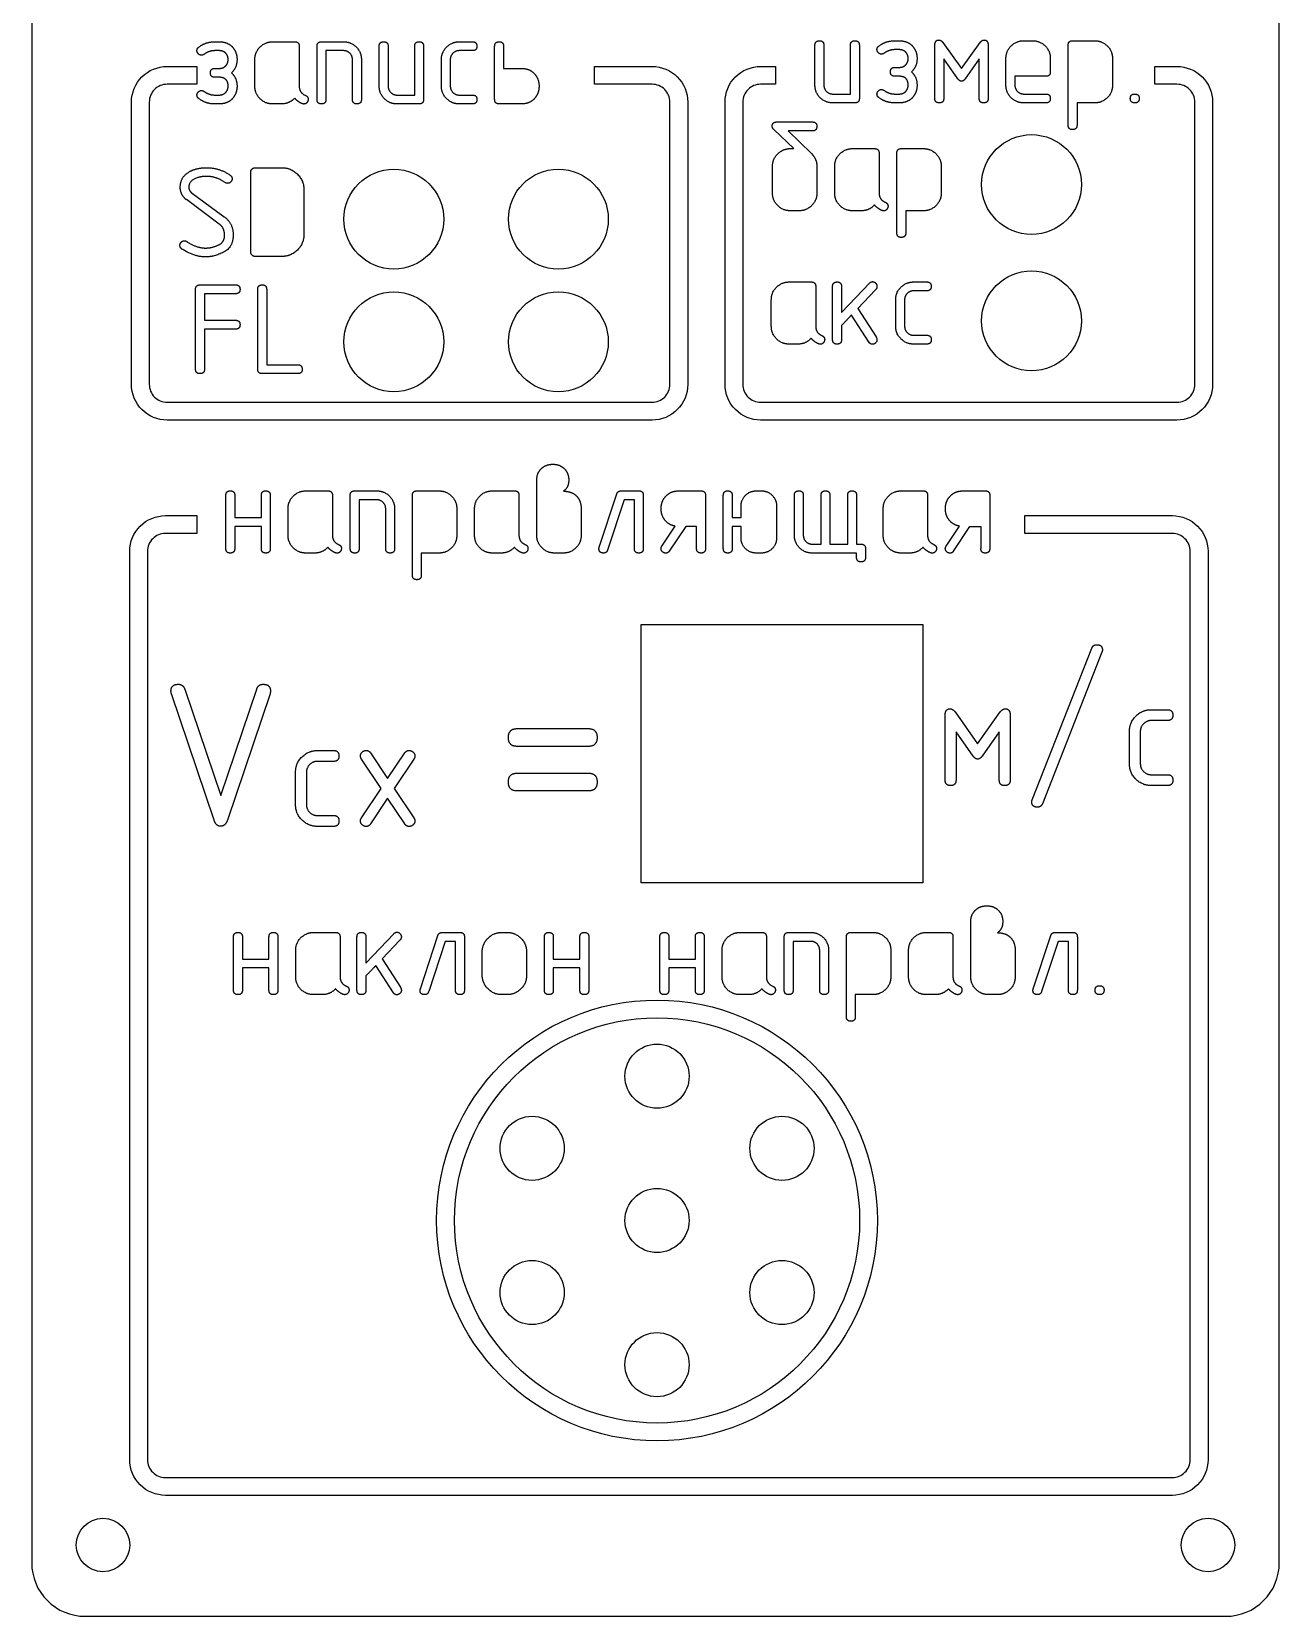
# Model space of a CAD drawing. Header units: millimetres. Extents: x -35 to 35, y -112 to 112.
# Drawn here: x -35 to 35, y -111.5 to -22.6 of the extents above; entities that cross this region are included whole.
import ezdxf

# ---------------------------------------------------------------- set-up
doc = ezdxf.new("R2010")
doc.units = ezdxf.units.MM

msp = doc.modelspace()

# ---------------------------------------------------------------- linework, layer by layer
for p, q in [((13.427, -23.09), (13.676, -23.09)), ((20.658, -23.09), (21.158, -23.09)), ((23.402, -23.09), (24.646, -23.09)), ((-24.728, -23.147), (-24.478, -23.147)), ((-24.478, -23.646), (-24.728, -23.646)), ((-21.484, -23.147), (-20.24, -23.147)), ((-19.99, -23.397), (-19.99, -25.632)), ((-18.991, -26.386), (-18.991, -23.397)), ((-18.741, -23.147), (-17.496, -23.147)), ((-15.502, -25.641), (-15.502, -23.397)), ((-15.002, -23.397), (-15.002, -25.636)), ((-13.012, -23.397), (-13.012, -26.386)), ((-11.014, -23.147), (-10.269, -23.147)), ((-10.269, -23.646), (-11.014, -23.646)), ((-9.024, -26.386), (-9.024, -23.397)), ((8.947, -25.583), (8.947, -23.339)), ((9.447, -23.339), (9.447, -25.579)), ((11.437, -23.339), (11.437, -26.329)), ((13.676, -23.589), (13.427, -23.589)), ((15.675, -26.329), (15.675, -23.335)), ((18.664, -23.335), (18.664, -26.329)), ((23.152, -27.823), (23.152, -23.339)), ((-24.723, -24.641), (-24.474, -24.641)), ((-22.479, -25.641), (-22.479, -24.142)), ((-17.001, -26.386), (-17.001, -24.146)), ((-16.501, -24.142), (-16.501, -26.386)), ((-12.013, -25.641), (-12.013, -24.142)), ((-11.514, -24.146), (-11.514, -25.636)), ((13.431, -24.584), (13.68, -24.584)), ((19.663, -25.583), (19.663, -24.085)), ((22.153, -24.085), (22.153, -24.834)), ((25.641, -24.085), (25.641, -25.583)), ((-24.411, -25.141), (-24.723, -25.141)), ((13.743, -25.084), (13.431, -25.084)), ((-24.728, -26.136), (-24.478, -26.136)), ((-24.478, -26.636), (-24.728, -26.636)), ((-20.985, -26.636), (-21.484, -26.636)), ((-13.262, -26.636), (-14.507, -26.636)), ((-11.014, -26.136), (-10.269, -26.136)), ((-10.269, -26.636), (-11.014, -26.636)), ((-7.529, -26.636), (-8.774, -26.636)), ((11.187, -26.578), (9.942, -26.578)), ((13.427, -26.079), (13.676, -26.079)), ((13.676, -26.578), (13.427, -26.578)), ((21.903, -26.578), (20.658, -26.578)), ((20.662, -26.079), (21.903, -26.079)), ((6.81, -27.648), (8.804, -27.648)), ((11.048, -29.143), (12.293, -29.143)), ((13.792, -29.143), (15.037, -29.143)), ((-22.463, -30.213), (-20.969, -30.213)), ((6.565, -31.636), (6.565, -30.138)), ((9.054, -30.142), (9.054, -31.636)), ((10.053, -31.636), (10.053, -30.138)), ((12.543, -29.392), (12.543, -31.628)), ((13.542, -33.876), (13.542, -29.392)), ((16.032, -30.138), (16.032, -31.636)), ((-22.713, -34.947), (-22.713, -30.463)), ((-24.474, -33.377), (-26.323, -32.007)), ((-26.044, -31.599), (-24.195, -32.965)), ((-19.724, -31.458), (-19.724, -33.952)), ((8.059, -32.631), (7.56, -32.631)), ((11.548, -32.631), (11.048, -32.631)), ((-20.969, -35.196), (-22.463, -35.196)), ((-25.804, -41.521), (-25.804, -37.037)), ((-25.555, -36.788), (-23.561, -36.788)), ((-22.316, -41.521), (-22.316, -37.037)), ((7.494, -36.625), (8.739, -36.625)), ((8.989, -36.874), (8.989, -39.11)), ((9.938, -39.864), (9.938, -36.874)), ((14.476, -36.625), (15.221, -36.625)), ((15.221, -37.124), (14.476, -37.124)), ((6.499, -39.118), (6.499, -37.62)), ((13.476, -39.118), (13.476, -37.62)), ((13.976, -37.624), (13.976, -39.114)), ((10.437, -39.068), (10.437, -39.864)), ((11.994, -40.022), (10.995, -38.481)), ((14.476, -39.614), (15.221, -39.614)), ((7.994, -40.113), (7.494, -40.113)), ((15.221, -40.113), (14.476, -40.113)), ((-20.072, -41.771), (-22.066, -41.771)), ((-6.662, -50.843), (-6.662, -47.75)), ((-24.105, -51.588), (-24.105, -48.599)), ((-21.616, -48.599), (-21.616, -51.588)), ((-19.622, -48.349), (-18.377, -48.349)), ((-18.127, -48.599), (-18.127, -50.834)), ((-17.128, -51.588), (-17.128, -48.599)), ((-16.878, -48.349), (-15.633, -48.349)), ((-13.639, -53.083), (-13.639, -48.599)), ((-13.389, -48.349), (-12.145, -48.349)), ((-9.155, -48.349), (-7.911, -48.349)), ((-7.661, -48.599), (-7.661, -50.834)), ((-3.156, -51.509), (-2.169, -48.52)), ((-1.936, -48.349), (-0.933, -48.349)), ((-0.683, -48.599), (-0.683, -51.588)), ((1.311, -48.349), (2.556, -48.349)), ((2.806, -48.599), (2.806, -51.588)), ((3.805, -51.588), (3.805, -48.599)), ((5.649, -48.349), (5.945, -48.349)), ((7.793, -50.843), (7.793, -48.599)), ((8.293, -48.599), (8.293, -50.839)), ((13.771, -48.349), (15.016, -48.349)), ((15.266, -48.599), (15.266, -50.834)), ((17.26, -48.349), (18.505, -48.349)), ((18.755, -48.599), (18.755, -51.588)), ((-20.617, -50.843), (-20.617, -49.344)), ((-15.138, -51.588), (-15.138, -49.348)), ((-14.638, -49.344), (-14.638, -51.588)), ((-11.15, -49.344), (-11.15, -50.843)), ((-10.15, -50.843), (-10.15, -49.344)), ((-4.172, -49.344), (-4.172, -50.843)), ((6.794, -49.198), (6.794, -50.989)), ((12.776, -50.843), (12.776, -49.344)), ((0.358, -51.451), (1.107, -50.327)), ((16.307, -51.451), (17.056, -50.327)), ((-19.122, -51.838), (-19.622, -51.838)), ((-8.656, -51.838), (-9.155, -51.838)), ((-5.167, -51.838), (-5.667, -51.838)), ((5.945, -51.838), (5.649, -51.838)), ((11.781, -51.588), (11.781, -52.083)), ((14.271, -51.838), (13.771, -51.838)), ((21.133, -65.686), (24.48, -57.173)), ((25.049, -57.392), (21.707, -65.904)), ((-24.767, -66.828), (-27.165, -59.728)), ((-21.629, -59.728), (-24.021, -66.828)), ((16.252, -64.578), (16.252, -60.927)), ((19.899, -60.927), (19.899, -64.578)), ((27.812, -60.627), (28.721, -60.627)), ((28.721, -61.236), (27.812, -61.236)), ((-7.755, -61.688), (-3.766, -61.688)), ((26.593, -63.669), (26.593, -61.841)), ((27.202, -61.846), (27.202, -63.664)), ((-18.975, -62.918), (-18.066, -62.918)), ((-3.766, -62.687), (-7.755, -62.687)), ((-18.066, -63.528), (-18.975, -63.528)), ((-20.194, -65.961), (-20.194, -64.132)), ((-19.584, -64.137), (-19.584, -65.956)), ((-7.755, -64.186), (-3.766, -64.186)), ((27.812, -64.274), (28.721, -64.274)), ((28.721, -64.883), (27.812, -64.883)), ((-3.766, -65.185), (-7.755, -65.185)), ((-18.975, -66.565), (-18.066, -66.565)), ((-18.066, -67.175), (-18.975, -67.175)), ((17.689, -75.62), (17.689, -72.526)), ((-23.676, -76.365), (-23.676, -73.376)), ((-21.187, -73.376), (-21.187, -76.365)), ((-19.192, -73.126), (-17.948, -73.126)), ((-17.698, -73.376), (-17.698, -75.611)), ((-16.749, -76.365), (-16.749, -73.376)), ((-13.193, -76.286), (-12.207, -73.297)), ((-11.973, -73.126), (-10.97, -73.126)), ((-10.72, -73.376), (-10.72, -76.365)), ((-8.626, -73.126), (-8.326, -73.126)), ((-6.232, -76.365), (-6.232, -73.376)), ((-3.743, -73.376), (-3.743, -76.365)), ((0.246, -76.365), (0.246, -73.376)), ((2.735, -73.376), (2.735, -76.365)), ((4.729, -73.126), (5.974, -73.126)), ((6.224, -73.376), (6.224, -75.611)), ((7.223, -76.365), (7.223, -73.376)), ((7.473, -73.126), (8.718, -73.126)), ((10.712, -77.859), (10.712, -73.376)), ((10.962, -73.126), (12.206, -73.126)), ((15.196, -73.126), (16.44, -73.126)), ((16.69, -73.376), (16.69, -75.611)), ((21.195, -76.286), (22.181, -73.297)), ((22.415, -73.126), (23.418, -73.126)), ((23.668, -73.376), (23.668, -76.365)), ((-20.187, -75.62), (-20.187, -74.121)), ((-9.721, -75.52), (-9.721, -74.221)), ((-7.232, -74.221), (-7.232, -75.52)), ((3.734, -75.62), (3.734, -74.121)), ((9.213, -76.365), (9.213, -74.125)), ((9.713, -74.121), (9.713, -76.365)), ((13.201, -74.121), (13.201, -75.62)), ((14.201, -75.62), (14.201, -74.121)), ((20.179, -74.121), (20.179, -75.62)), ((-16.249, -75.57), (-16.249, -76.365)), ((-14.692, -76.523), (-15.691, -74.983)), ((-18.693, -76.615), (-19.192, -76.615)), ((-8.326, -76.615), (-8.626, -76.615)), ((5.229, -76.615), (4.729, -76.615)), ((15.695, -76.615), (15.196, -76.615)), ((19.184, -76.615), (18.684, -76.615))]:
    msp.add_line(p, q)
for points in [[(32, -111.5, 0.414214), (35, -108.5), (35, 108.5, 0.414214), (32, 111.5), (-32, 111.5, 0.414214), (-35, 108.5), (-35, -108.5, 0.414214), (-32, -111.5)], [(-29.402, -26.533, -0.414214), (-27.402, -24.533), (-25.734, -24.533), (-25.734, -25.533), (-27.402, -25.533, 0.414214), (-28.402, -26.533), (-28.402, -42.375, 0.414214), (-27.402, -43.375), (-0.192, -43.375, 0.414214), (0.808, -42.375), (0.808, -26.533, 0.414214), (-0.192, -25.533), (-3.415, -25.533), (-3.415, -24.533), (-0.192, -24.533, -0.414214), (1.808, -26.533), (1.808, -42.375, -0.414214), (-0.192, -44.375), (-27.402, -44.375, -0.414214), (-29.402, -42.375)], [(6.738, -24.533), (6.738, -25.533), (5.9, -25.533, 0.414214), (4.9, -26.533), (4.9, -42.375, 0.414214), (5.9, -43.375), (29.258, -43.375, 0.414214), (30.258, -42.375), (30.258, -26.533, 0.414214), (29.258, -25.533), (28.01, -25.533), (28.01, -24.533), (29.258, -24.533, -0.414214), (31.258, -26.533), (31.258, -42.375, -0.414214), (29.258, -44.375), (5.9, -44.375, -0.414214), (3.9, -42.375), (3.9, -26.533, -0.414214), (5.9, -24.533)], [(-29.5, -51.738, -0.414214), (-27.5, -49.738), (-25.734, -49.738), (-25.734, -50.738), (-27.5, -50.738, 0.414214), (-28.5, -51.738), (-28.5, -102.713, 0.414214), (-27.5, -103.713), (29, -103.713, 0.414214), (30, -102.713), (30, -51.738, 0.414214), (29, -50.738), (20.725, -50.738), (20.725, -49.738), (29, -49.738, -0.414214), (31, -51.738), (31, -102.713, -0.414214), (29, -104.713), (-27.5, -104.713, -0.414214), (-29.5, -102.713)]]:
    msp.add_lwpolyline(points, format="xyb", close=True)
for points in [[(-17.496, -23.646), (-18.491, -23.646), (-18.491, -26.386)], [(-14.507, -26.136), (-13.512, -26.136), (-13.512, -23.397)], [(-8.524, -23.397), (-8.524, -24.641), (-7.529, -24.641)], [(9.942, -26.079), (10.937, -26.079), (10.937, -23.339)], [(16.128, -23.194), (17.169, -24.655), (18.21, -23.194)], [(16.965, -25.225), (16.174, -24.114), (16.174, -26.329)], [(18.164, -26.329), (18.164, -24.114), (17.373, -25.225)], [(21.903, -25.084), (20.163, -25.084), (20.163, -25.579)], [(24.646, -26.578), (23.651, -26.578), (23.651, -27.823)], [(7.56, -29.143), (7.755, -29.143), (6.64, -28.077)], [(8.804, -28.148), (7.435, -28.148), (8.754, -29.409)], [(15.037, -32.631), (14.042, -32.631), (14.042, -33.876)], [(-23.561, -37.287), (-25.305, -37.287), (-25.305, -38.774), (-23.561, -38.774)], [(-21.816, -37.037), (-21.816, -41.271), (-20.072, -41.271)], [(10.437, -36.874), (10.437, -38.344), (12.019, -36.683)], [(12.348, -37.062), (11.345, -38.115), (12.373, -39.701)], [(-23.561, -39.273), (-25.305, -39.273), (-25.305, -41.521)], [(-23.606, -48.599), (-23.606, -49.844), (-22.115, -49.844), (-22.115, -48.599)], [(-15.633, -48.849), (-16.628, -48.849), (-16.628, -51.588)], [(-1.183, -51.588), (-1.183, -48.849), (-1.757, -48.849), (-2.69, -51.667)], [(4.304, -48.599), (4.304, -49.844), (4.8, -49.844), (4.8, -49.194)], [(8.792, -51.338), (9.288, -51.338), (9.288, -48.599)], [(9.787, -48.599), (9.787, -51.338), (10.782, -51.338), (10.782, -48.599)], [(11.282, -48.599), (11.282, -51.338), (11.532, -51.338)], [(-22.115, -51.588), (-22.115, -50.343), (-23.606, -50.343), (-23.606, -51.588)], [(2.306, -51.588), (2.306, -50.343), (1.694, -50.343), (0.774, -51.725)], [(4.8, -50.993), (4.8, -50.343), (4.304, -50.343), (4.304, -51.588)], [(16.723, -51.725), (17.643, -50.343), (18.255, -50.343), (18.255, -51.588)], [(-12.145, -51.838), (-13.14, -51.838), (-13.14, -53.083)], [(11.282, -52.083), (11.282, -51.838), (8.788, -51.838)], [(-26.412, -59.474), (-24.394, -65.443), (-22.375, -59.474)], [(16.806, -60.754), (18.075, -62.537), (19.345, -60.754)], [(17.826, -63.233), (16.861, -61.876), (16.861, -64.578)], [(19.289, -64.578), (19.289, -61.876), (18.324, -63.233)], [(-15.988, -63.056), (-15.028, -64.493), (-14.068, -63.056)], [(-16.501, -66.697), (-15.399, -65.047), (-16.501, -63.396)], [(-13.555, -63.396), (-14.658, -65.047), (-13.555, -66.697)], [(-14.068, -67.038), (-15.028, -65.6), (-15.988, -67.038)], [(-23.177, -73.376), (-23.177, -74.62), (-21.686, -74.62), (-21.686, -73.376)], [(-16.249, -73.376), (-16.249, -74.845), (-14.667, -73.184)], [(-14.338, -73.563), (-15.341, -74.616), (-14.313, -76.202)], [(-11.22, -76.365), (-11.22, -73.625), (-11.794, -73.625), (-12.727, -76.444)], [(-5.733, -73.376), (-5.733, -74.62), (-4.242, -74.62), (-4.242, -73.376)], [(0.745, -73.376), (0.745, -74.62), (2.236, -74.62), (2.236, -73.376)], [(8.718, -73.625), (7.723, -73.625), (7.723, -76.365)], [(23.168, -76.365), (23.168, -73.625), (22.594, -73.625), (21.661, -76.444)], [(-21.686, -76.365), (-21.686, -75.12), (-23.177, -75.12), (-23.177, -76.365)], [(-4.242, -76.365), (-4.242, -75.12), (-5.733, -75.12), (-5.733, -76.365)], [(2.236, -76.365), (2.236, -75.12), (0.745, -75.12), (0.745, -76.365)], [(12.206, -76.615), (11.211, -76.615), (11.211, -77.859)]]:
    msp.add_lwpolyline(points)
msp.add_lwpolyline([(15, -55.85), (15, -70.35), (-0.8, -70.35), (-0.8, -55.85)], close=True)
for centre, radius in [((21.097, -31.16), 2.8), ((-14.684, -33.101), 2.8), ((-5.45, -33.101), 2.8), ((21.097, -38.807), 2.8), ((-14.684, -39.983), 2.8), ((-5.45, -39.983), 2.8), ((0.086, -89.287), 12.367), ((0.086, -89.287), 11.367), ((0.086, -81.194), 1.8), ((-6.923, -85.24), 1.8), ((7.095, -85.24), 1.8), ((0.086, -89.287), 1.8), ((-6.923, -93.334), 1.8), ((7.095, -93.334), 1.8), ((0.086, -97.381), 1.8), ((-31, -107.5), 1.5), ((31, -107.5), 1.5)]:
    msp.add_circle(centre, radius)
for points in [[(8.947, -23.339), (8.947, -23.09), (9.197, -23.09)], [(9.197, -23.09), (9.447, -23.09), (9.447, -23.339)], [(10.937, -23.339), (10.937, -23.09), (11.187, -23.09)], [(11.187, -23.09), (11.437, -23.09), (11.437, -23.339)], [(12.531, -23.389), (12.919, -23.09), (13.427, -23.09)], [(13.676, -23.09), (14.147, -23.09), (14.426, -23.398)], [(15.675, -23.335), (15.675, -23.048), (15.895, -23.048)], [(15.895, -23.048), (16.024, -23.048), (16.128, -23.194)], [(18.21, -23.194), (18.314, -23.048), (18.443, -23.048)], [(18.443, -23.048), (18.664, -23.048), (18.664, -23.335)], [(19.663, -24.085), (19.663, -23.672), (20.246, -23.09), (20.658, -23.09)], [(21.158, -23.09), (21.57, -23.09), (22.153, -23.672), (22.153, -24.085)], [(23.152, -23.339), (23.152, -23.09), (23.402, -23.09)], [(24.646, -23.09), (25.058, -23.09), (25.641, -23.672), (25.641, -24.085)], [(-25.727, -23.642), (-25.727, -23.526), (-25.623, -23.447)], [(-25.477, -23.9), (-25.577, -23.9), (-25.727, -23.746), (-25.727, -23.642)], [(-25.623, -23.447), (-25.236, -23.147), (-24.728, -23.147)], [(-25.323, -23.846), (-25.398, -23.9), (-25.477, -23.9)], [(-24.728, -23.646), (-25.065, -23.646), (-25.323, -23.846)], [(-24.478, -23.147), (-24.007, -23.147), (-23.728, -23.455)], [(-24.103, -23.8), (-24.241, -23.646), (-24.478, -23.646)], [(-23.978, -24.142), (-23.978, -23.938), (-24.103, -23.8)], [(-23.728, -23.455), (-23.479, -23.738), (-23.479, -24.142)], [(-22.479, -24.142), (-22.479, -23.73), (-21.892, -23.147), (-21.484, -23.147)], [(-20.24, -23.147), (-19.99, -23.147), (-19.99, -23.397)], [(-18.991, -23.397), (-18.991, -23.147), (-18.741, -23.147)], [(-17.496, -23.147), (-17.084, -23.147), (-16.501, -23.73), (-16.501, -24.142)], [(-17.001, -24.146), (-17.001, -23.942), (-17.292, -23.646), (-17.496, -23.646)], [(-15.502, -23.397), (-15.502, -23.147), (-15.252, -23.147)], [(-15.252, -23.147), (-15.002, -23.147), (-15.002, -23.397)], [(-13.512, -23.397), (-13.512, -23.147), (-13.262, -23.147)], [(-13.262, -23.147), (-13.012, -23.147), (-13.012, -23.397)], [(-12.013, -24.142), (-12.013, -23.73), (-11.422, -23.147), (-11.014, -23.147)], [(-11.014, -23.646), (-11.218, -23.646), (-11.514, -23.942), (-11.514, -24.146)], [(-10.269, -23.147), (-10.019, -23.147), (-10.019, -23.397)], [(-10.019, -23.397), (-10.019, -23.646), (-10.269, -23.646)], [(-9.024, -23.397), (-9.024, -23.147), (-8.774, -23.147)], [(-8.774, -23.147), (-8.524, -23.147), (-8.524, -23.397)], [(12.427, -23.585), (12.427, -23.468), (12.531, -23.389)], [(12.677, -23.843), (12.577, -23.843), (12.427, -23.689), (12.427, -23.585)], [(12.831, -23.789), (12.756, -23.843), (12.677, -23.843)], [(13.427, -23.589), (13.089, -23.589), (12.831, -23.789)], [(14.051, -23.743), (13.914, -23.589), (13.676, -23.589)], [(14.176, -24.085), (14.176, -23.881), (14.051, -23.743)], [(14.426, -23.398), (14.675, -23.681), (14.675, -24.085)], [(-24.973, -24.891), (-24.973, -24.641), (-24.723, -24.641)], [(-24.723, -25.141), (-24.973, -25.141), (-24.973, -24.891)], [(-24.474, -24.641), (-24.241, -24.641), (-24.103, -24.487)], [(-24.103, -24.487), (-23.978, -24.346), (-23.978, -24.142)], [(-23.479, -24.142), (-23.479, -24.604), (-23.791, -24.891)], [(-23.791, -24.891), (-23.479, -25.178), (-23.479, -25.641)], [(-7.529, -24.641), (-7.055, -24.641), (-6.784, -24.954)], [(13.181, -24.834), (13.181, -24.584), (13.431, -24.584)], [(13.431, -25.084), (13.181, -25.084), (13.181, -24.834)], [(13.68, -24.584), (13.914, -24.584), (14.051, -24.43)], [(14.051, -24.43), (14.176, -24.289), (14.176, -24.085)], [(14.675, -24.085), (14.675, -24.547), (14.363, -24.834)], [(14.363, -24.834), (14.675, -25.121), (14.675, -25.583)], [(22.153, -24.834), (22.153, -25.084), (21.903, -25.084)], [(-23.978, -25.632), (-23.978, -25.187), (-24.411, -25.141)], [(-24.103, -25.978), (-23.978, -25.836), (-23.978, -25.632)], [(-23.479, -25.641), (-23.479, -26.049), (-23.728, -26.328)], [(-21.484, -26.636), (-21.892, -26.636), (-22.479, -26.053), (-22.479, -25.641)], [(-19.99, -25.632), (-19.99, -26.007), (-19.64, -26.157)], [(-14.507, -26.636), (-14.915, -26.636), (-15.502, -26.053), (-15.502, -25.641)], [(-15.002, -25.636), (-15.002, -25.84), (-14.711, -26.136), (-14.507, -26.136)], [(-11.014, -26.636), (-11.422, -26.636), (-12.013, -26.053), (-12.013, -25.641)], [(-11.514, -25.636), (-11.514, -25.84), (-11.218, -26.136), (-11.014, -26.136)], [(-6.784, -24.954), (-6.534, -25.233), (-6.534, -25.636)], [(-6.534, -25.636), (-6.534, -26.04), (-6.784, -26.328)], [(9.942, -26.578), (9.534, -26.578), (8.947, -25.996), (8.947, -25.583)], [(9.447, -25.579), (9.447, -25.783), (9.738, -26.079), (9.942, -26.079)], [(14.176, -25.575), (14.176, -25.13), (13.743, -25.084)], [(14.051, -25.921), (14.176, -25.779), (14.176, -25.575)], [(14.675, -25.583), (14.675, -25.991), (14.426, -26.27)], [(17.169, -25.363), (17.061, -25.363), (16.965, -25.225)], [(17.373, -25.225), (17.277, -25.363), (17.169, -25.363)], [(20.658, -26.578), (20.246, -26.578), (19.663, -25.996), (19.663, -25.583)], [(20.163, -25.579), (20.163, -25.783), (20.458, -26.079), (20.662, -26.079)], [(25.641, -25.583), (25.641, -25.996), (25.058, -26.578), (24.646, -26.578)], [(-25.727, -26.14), (-25.727, -26.036), (-25.577, -25.882), (-25.477, -25.882)], [(-25.623, -26.336), (-25.727, -26.257), (-25.727, -26.14)], [(-24.728, -26.636), (-25.236, -26.636), (-25.623, -26.336)], [(-25.477, -25.882), (-25.398, -25.882), (-25.323, -25.936)], [(-25.323, -25.936), (-25.065, -26.136), (-24.728, -26.136)], [(-24.478, -26.136), (-24.241, -26.136), (-24.103, -25.978)], [(-23.728, -26.328), (-24.007, -26.636), (-24.478, -26.636)], [(-20.244, -26.307), (-20.544, -26.636), (-20.985, -26.636)], [(-19.84, -26.615), (-20.09, -26.507), (-20.244, -26.307)], [(-19.732, -26.64), (-19.786, -26.64), (-19.84, -26.615)], [(-19.486, -26.377), (-19.486, -26.482), (-19.628, -26.64), (-19.732, -26.64)], [(-19.64, -26.157), (-19.486, -26.219), (-19.486, -26.377)], [(-18.741, -26.636), (-18.991, -26.636), (-18.991, -26.386)], [(-18.491, -26.386), (-18.491, -26.636), (-18.741, -26.636)], [(-16.751, -26.636), (-17.001, -26.636), (-17.001, -26.386)], [(-16.501, -26.386), (-16.501, -26.636), (-16.751, -26.636)], [(-13.012, -26.386), (-13.012, -26.636), (-13.262, -26.636)], [(-10.269, -26.136), (-10.019, -26.136), (-10.019, -26.386)], [(-10.019, -26.386), (-10.019, -26.636), (-10.269, -26.636)], [(-8.774, -26.636), (-9.024, -26.636), (-9.024, -26.386)], [(-6.784, -26.328), (-7.059, -26.636), (-7.529, -26.636)], [(11.437, -26.329), (11.437, -26.578), (11.187, -26.578)], [(12.427, -26.083), (12.427, -25.979), (12.577, -25.825), (12.677, -25.825)], [(12.531, -26.279), (12.427, -26.199), (12.427, -26.083)], [(13.427, -26.578), (12.919, -26.578), (12.531, -26.279)], [(12.677, -25.825), (12.756, -25.825), (12.831, -25.879)], [(12.831, -25.879), (13.089, -26.079), (13.427, -26.079)], [(13.676, -26.079), (13.914, -26.079), (14.051, -25.921)], [(14.426, -26.27), (14.147, -26.578), (13.676, -26.578)], [(15.924, -26.578), (15.675, -26.578), (15.675, -26.329)], [(16.174, -26.329), (16.174, -26.578), (15.924, -26.578)], [(18.414, -26.578), (18.164, -26.578), (18.164, -26.329)], [(18.664, -26.329), (18.664, -26.578), (18.414, -26.578)], [(21.903, -26.079), (22.153, -26.079), (22.153, -26.329)], [(22.153, -26.329), (22.153, -26.578), (21.903, -26.578)], [(26.641, -26.329), (26.641, -26.079), (26.89, -26.079)], [(26.89, -26.578), (26.641, -26.578), (26.641, -26.329)], [(26.89, -26.079), (27.14, -26.079), (27.14, -26.329)], [(27.14, -26.329), (27.14, -26.578), (26.89, -26.578)], [(6.548, -27.873), (6.548, -27.648), (6.81, -27.648)], [(6.64, -28.077), (6.548, -27.985), (6.548, -27.873)], [(8.804, -27.648), (9.054, -27.648), (9.054, -27.898)], [(9.054, -27.898), (9.054, -28.148), (8.804, -28.148)], [(23.402, -28.073), (23.152, -28.073), (23.152, -27.823)], [(23.651, -27.823), (23.651, -28.073), (23.402, -28.073)], [(6.565, -30.138), (6.565, -29.725), (7.152, -29.143), (7.56, -29.143)], [(10.053, -30.138), (10.053, -29.725), (10.64, -29.143), (11.048, -29.143)], [(12.293, -29.143), (12.543, -29.143), (12.543, -29.392)], [(13.542, -29.392), (13.542, -29.143), (13.792, -29.143)], [(15.037, -29.143), (15.449, -29.143), (16.032, -29.725), (16.032, -30.138)], [(-26.11, -30.417), (-25.711, -30.213), (-25.207, -30.213)], [(-25.207, -30.213), (-24.458, -30.213), (-23.866, -30.634)], [(-22.713, -30.463), (-22.713, -30.363), (-22.563, -30.213), (-22.463, -30.213)], [(-20.969, -30.213), (-20.453, -30.213), (-19.724, -30.946), (-19.724, -31.458)], [(8.754, -29.409), (8.796, -29.442), (8.817, -29.488)], [(8.817, -29.488), (9.054, -29.767), (9.054, -30.142)], [(-26.664, -31.304), (-26.664, -30.708), (-26.11, -30.417)], [(-25.207, -30.7), (-25.582, -30.7), (-26.185, -31.012), (-26.185, -31.312)], [(-24.154, -31.042), (-24.628, -30.7), (-25.207, -30.7)], [(-24.004, -31.091), (-24.083, -31.091), (-24.154, -31.042)], [(-23.754, -30.833), (-23.754, -30.933), (-23.904, -31.091), (-24.004, -31.091)], [(-23.866, -30.634), (-23.754, -30.713), (-23.754, -30.833)], [(-26.323, -32.007), (-26.664, -31.758), (-26.664, -31.304)], [(-26.185, -31.312), (-26.185, -31.491), (-26.044, -31.599)], [(7.56, -32.631), (7.152, -32.631), (6.565, -32.048), (6.565, -31.636)], [(9.054, -31.636), (9.054, -32.048), (8.471, -32.631), (8.059, -32.631)], [(11.048, -32.631), (10.64, -32.631), (10.053, -32.048), (10.053, -31.636)], [(12.543, -31.628), (12.543, -32.003), (12.893, -32.153)], [(16.032, -31.636), (16.032, -32.048), (15.449, -32.631), (15.037, -32.631)], [(12.289, -32.302), (11.989, -32.631), (11.548, -32.631)], [(12.693, -32.611), (12.443, -32.502), (12.289, -32.302)], [(12.801, -32.636), (12.747, -32.636), (12.693, -32.611)], [(13.047, -32.373), (13.047, -32.477), (12.905, -32.636), (12.801, -32.636)], [(12.893, -32.153), (13.047, -32.215), (13.047, -32.373)], [(-24.179, -33.997), (-24.179, -33.594), (-24.474, -33.377)], [(-24.195, -32.965), (-23.696, -33.331), (-23.696, -33.989)], [(-26.685, -34.576), (-26.685, -34.472), (-26.539, -34.314), (-26.435, -34.314)], [(-26.568, -34.776), (-26.685, -34.701), (-26.685, -34.576)], [(-26.435, -34.314), (-26.364, -34.314), (-26.302, -34.36)], [(-26.302, -34.36), (-25.736, -34.722), (-25.236, -34.722)], [(-23.696, -33.989), (-23.696, -34.672), (-24.745, -35.221), (-25.249, -35.221)], [(-25.236, -34.722), (-24.853, -34.722), (-24.449, -34.514)], [(-24.449, -34.514), (-24.179, -34.368), (-24.179, -33.997)], [(-19.724, -33.952), (-19.724, -34.468), (-20.453, -35.196), (-20.969, -35.196)], [(13.792, -34.126), (13.542, -34.126), (13.542, -33.876)], [(14.042, -33.876), (14.042, -34.126), (13.792, -34.126)], [(-25.249, -35.221), (-25.881, -35.221), (-26.568, -34.776)], [(-22.463, -35.196), (-22.563, -35.196), (-22.713, -35.047), (-22.713, -34.947)], [(-25.804, -37.037), (-25.804, -36.788), (-25.555, -36.788)], [(-23.561, -36.788), (-23.311, -36.788), (-23.311, -37.037)], [(-23.311, -37.037), (-23.311, -37.287), (-23.561, -37.287)], [(-22.316, -37.037), (-22.316, -36.788), (-22.066, -36.788)], [(-22.066, -36.788), (-21.816, -36.788), (-21.816, -37.037)], [(6.499, -37.62), (6.499, -37.207), (7.086, -36.625), (7.494, -36.625)], [(8.739, -36.625), (8.989, -36.625), (8.989, -36.874)], [(9.938, -36.874), (9.938, -36.625), (10.188, -36.625)], [(10.188, -36.625), (10.437, -36.625), (10.437, -36.874)], [(12.019, -36.683), (12.086, -36.608), (12.178, -36.608)], [(12.178, -36.608), (12.277, -36.608), (12.427, -36.77), (12.427, -36.879)], [(12.427, -36.879), (12.427, -36.983), (12.348, -37.062)], [(13.476, -37.62), (13.476, -37.207), (14.068, -36.625), (14.476, -36.625)], [(14.476, -37.124), (14.272, -37.124), (13.976, -37.42), (13.976, -37.624)], [(15.221, -36.625), (15.471, -36.625), (15.471, -36.874)], [(15.471, -36.874), (15.471, -37.124), (15.221, -37.124)], [(-23.561, -38.774), (-23.311, -38.774), (-23.311, -39.023)], [(-23.311, -39.023), (-23.311, -39.273), (-23.561, -39.273)], [(7.494, -40.113), (7.086, -40.113), (6.499, -39.531), (6.499, -39.118)], [(8.989, -39.11), (8.989, -39.485), (9.338, -39.635)], [(10.995, -38.481), (10.845, -38.64), (10.437, -39.068)], [(14.476, -40.113), (14.068, -40.113), (13.476, -39.531), (13.476, -39.118)], [(13.976, -39.114), (13.976, -39.318), (14.272, -39.614), (14.476, -39.614)], [(8.735, -39.785), (8.435, -40.113), (7.994, -40.113)], [(9.138, -40.093), (8.889, -39.984), (8.735, -39.785)], [(9.492, -39.855), (9.492, -39.959), (9.351, -40.118), (9.247, -40.118)], [(9.338, -39.635), (9.492, -39.697), (9.492, -39.855)], [(10.188, -40.113), (9.938, -40.113), (9.938, -39.864)], [(10.437, -39.864), (10.437, -40.113), (10.188, -40.113)], [(12.427, -39.868), (12.427, -39.972), (12.265, -40.122), (12.173, -40.122)], [(12.373, -39.701), (12.427, -39.785), (12.427, -39.868)], [(15.221, -39.614), (15.471, -39.614), (15.471, -39.864)], [(15.471, -39.864), (15.471, -40.113), (15.221, -40.113)], [(9.247, -40.118), (9.193, -40.118), (9.138, -40.093)], [(12.173, -40.122), (12.057, -40.122), (11.994, -40.022)], [(-25.555, -41.771), (-25.804, -41.771), (-25.804, -41.521)], [(-25.305, -41.521), (-25.305, -41.771), (-25.555, -41.771)], [(-22.066, -41.771), (-22.316, -41.771), (-22.316, -41.521)], [(-20.072, -41.271), (-19.822, -41.271), (-19.822, -41.521)], [(-19.822, -41.521), (-19.822, -41.771), (-20.072, -41.771)], [(-6.662, -47.75), (-6.662, -47.329), (-6.383, -47.079)], [(-6.383, -47.079), (-6.129, -46.854), (-5.758, -46.854)], [(-5.758, -46.854), (-5.396, -46.854), (-5.146, -47.075)], [(-5.146, -47.075), (-4.867, -47.325), (-4.867, -47.745)], [(-4.867, -47.745), (-4.867, -48.166), (-5.167, -48.366)], [(-24.105, -48.599), (-24.105, -48.349), (-23.856, -48.349)], [(-23.856, -48.349), (-23.606, -48.349), (-23.606, -48.599)], [(-22.115, -48.599), (-22.115, -48.349), (-21.866, -48.349)], [(-21.866, -48.349), (-21.616, -48.349), (-21.616, -48.599)], [(-20.617, -49.344), (-20.617, -48.932), (-20.03, -48.349), (-19.622, -48.349)], [(-18.377, -48.349), (-18.127, -48.349), (-18.127, -48.599)], [(-17.128, -48.599), (-17.128, -48.349), (-16.878, -48.349)], [(-15.633, -48.349), (-15.221, -48.349), (-14.638, -48.932), (-14.638, -49.344)], [(-15.138, -49.348), (-15.138, -49.144), (-15.429, -48.849), (-15.633, -48.849)], [(-13.639, -48.599), (-13.639, -48.349), (-13.389, -48.349)], [(-12.145, -48.349), (-11.732, -48.349), (-11.15, -48.932), (-11.15, -49.344)], [(-10.15, -49.344), (-10.15, -48.932), (-9.563, -48.349), (-9.155, -48.349)], [(-7.911, -48.349), (-7.661, -48.349), (-7.661, -48.599)], [(-5.167, -48.366), (-4.684, -48.366), (-4.418, -48.649)], [(-4.418, -48.649), (-4.172, -48.911), (-4.172, -49.344)], [(-2.169, -48.52), (-2.115, -48.349), (-1.936, -48.349)], [(-0.933, -48.349), (-0.683, -48.349), (-0.683, -48.599)], [(0.316, -49.344), (0.316, -48.94), (0.566, -48.661)], [(0.566, -48.661), (0.84, -48.349), (1.311, -48.349)], [(2.556, -48.349), (2.806, -48.349), (2.806, -48.599)], [(3.805, -48.599), (3.805, -48.349), (4.054, -48.349)], [(4.054, -48.349), (4.304, -48.349), (4.304, -48.599)], [(4.8, -49.194), (4.8, -48.849), (5.295, -48.349), (5.649, -48.349)], [(5.945, -48.349), (6.298, -48.349), (6.794, -48.844), (6.794, -49.198)], [(7.793, -48.599), (7.793, -48.349), (8.043, -48.349)], [(8.043, -48.349), (8.293, -48.349), (8.293, -48.599)], [(9.288, -48.599), (9.288, -48.349), (9.537, -48.349)], [(9.537, -48.349), (9.787, -48.349), (9.787, -48.599)], [(10.782, -48.599), (10.782, -48.349), (11.032, -48.349)], [(11.032, -48.349), (11.282, -48.349), (11.282, -48.599)], [(12.776, -49.344), (12.776, -48.932), (13.363, -48.349), (13.771, -48.349)], [(15.016, -48.349), (15.266, -48.349), (15.266, -48.599)], [(16.265, -49.344), (16.265, -48.94), (16.515, -48.661)], [(16.515, -48.661), (16.79, -48.349), (17.26, -48.349)], [(18.505, -48.349), (18.755, -48.349), (18.755, -48.599)], [(0.512, -49.969), (0.316, -49.702), (0.316, -49.344)], [(16.461, -49.969), (16.265, -49.702), (16.265, -49.344)], [(1.107, -50.327), (0.732, -50.264), (0.512, -49.969)], [(17.056, -50.327), (16.681, -50.264), (16.461, -49.969)], [(-19.622, -51.838), (-20.03, -51.838), (-20.617, -51.255), (-20.617, -50.843)], [(-18.381, -51.509), (-18.681, -51.838), (-19.122, -51.838)], [(-17.977, -51.817), (-18.227, -51.709), (-18.381, -51.509)], [(-18.127, -50.834), (-18.127, -51.209), (-17.777, -51.359)], [(-17.777, -51.359), (-17.623, -51.421), (-17.623, -51.58)], [(-11.15, -50.843), (-11.15, -51.255), (-11.732, -51.838), (-12.145, -51.838)], [(-9.155, -51.838), (-9.563, -51.838), (-10.15, -51.255), (-10.15, -50.843)], [(-7.915, -51.509), (-8.214, -51.838), (-8.656, -51.838)], [(-7.511, -51.817), (-7.761, -51.709), (-7.915, -51.509)], [(-7.661, -50.834), (-7.661, -51.209), (-7.311, -51.359)], [(-7.311, -51.359), (-7.157, -51.421), (-7.157, -51.58)], [(-5.667, -51.838), (-6.075, -51.838), (-6.662, -51.255), (-6.662, -50.843)], [(-4.172, -50.843), (-4.172, -51.255), (-4.755, -51.838), (-5.167, -51.838)], [(-3.173, -51.601), (-3.173, -51.555), (-3.156, -51.509)], [(0.312, -51.592), (0.312, -51.517), (0.358, -51.451)], [(5.649, -51.838), (5.295, -51.838), (4.8, -51.347), (4.8, -50.993)], [(6.794, -50.989), (6.794, -51.342), (6.298, -51.838), (5.945, -51.838)], [(8.788, -51.838), (8.376, -51.838), (7.793, -51.255), (7.793, -50.843)], [(8.293, -50.839), (8.293, -51.043), (8.588, -51.338), (8.792, -51.338)], [(11.532, -51.338), (11.781, -51.338), (11.781, -51.588)], [(13.771, -51.838), (13.363, -51.838), (12.776, -51.255), (12.776, -50.843)], [(15.012, -51.509), (14.712, -51.838), (14.271, -51.838)], [(15.416, -51.817), (15.166, -51.709), (15.012, -51.509)], [(15.266, -50.834), (15.266, -51.209), (15.616, -51.359)], [(15.616, -51.359), (15.77, -51.421), (15.77, -51.58)], [(16.261, -51.592), (16.261, -51.517), (16.307, -51.451)], [(-23.856, -51.838), (-24.105, -51.838), (-24.105, -51.588)], [(-23.606, -51.588), (-23.606, -51.838), (-23.856, -51.838)], [(-21.866, -51.838), (-22.115, -51.838), (-22.115, -51.588)], [(-21.616, -51.588), (-21.616, -51.838), (-21.866, -51.838)], [(-17.869, -51.842), (-17.923, -51.842), (-17.977, -51.817)], [(-17.623, -51.58), (-17.623, -51.684), (-17.765, -51.842), (-17.869, -51.842)], [(-16.878, -51.838), (-17.128, -51.838), (-17.128, -51.588)], [(-16.628, -51.588), (-16.628, -51.838), (-16.878, -51.838)], [(-14.888, -51.838), (-15.138, -51.838), (-15.138, -51.588)], [(-14.638, -51.588), (-14.638, -51.838), (-14.888, -51.838)], [(-7.403, -51.842), (-7.457, -51.842), (-7.511, -51.817)], [(-7.157, -51.58), (-7.157, -51.684), (-7.299, -51.842), (-7.403, -51.842)], [(-2.911, -51.838), (-3.173, -51.838), (-3.173, -51.601)], [(-2.69, -51.667), (-2.744, -51.838), (-2.911, -51.838)], [(-0.933, -51.838), (-1.183, -51.838), (-1.183, -51.588)], [(-0.683, -51.588), (-0.683, -51.838), (-0.933, -51.838)], [(0.574, -51.842), (0.47, -51.842), (0.312, -51.692), (0.312, -51.592)], [(0.774, -51.725), (0.699, -51.842), (0.574, -51.842)], [(2.556, -51.838), (2.306, -51.838), (2.306, -51.588)], [(2.806, -51.588), (2.806, -51.838), (2.556, -51.838)], [(4.054, -51.838), (3.805, -51.838), (3.805, -51.588)], [(4.304, -51.588), (4.304, -51.838), (4.054, -51.838)], [(11.532, -52.333), (11.282, -52.333), (11.282, -52.083)], [(11.781, -52.083), (11.781, -52.333), (11.532, -52.333)], [(15.524, -51.842), (15.47, -51.842), (15.416, -51.817)], [(15.77, -51.58), (15.77, -51.684), (15.628, -51.842), (15.524, -51.842)], [(16.523, -51.842), (16.419, -51.842), (16.261, -51.692), (16.261, -51.592)], [(16.723, -51.725), (16.648, -51.842), (16.523, -51.842)], [(18.505, -51.838), (18.255, -51.838), (18.255, -51.588)], [(18.755, -51.588), (18.755, -51.838), (18.505, -51.838)], [(-13.389, -53.332), (-13.639, -53.332), (-13.639, -53.083)], [(-13.14, -53.083), (-13.14, -53.332), (-13.389, -53.332)], [(24.48, -57.173), (24.556, -56.98), (24.754, -56.98)], [(24.754, -56.98), (25.074, -56.98), (25.074, -57.27)], [(25.074, -57.27), (25.074, -57.331), (25.049, -57.392)], [(-27.185, -59.581), (-27.185, -59.201), (-26.772, -59.201)], [(-26.772, -59.201), (-26.505, -59.201), (-26.412, -59.474)], [(-22.375, -59.474), (-22.282, -59.201), (-22.016, -59.201)], [(-22.016, -59.201), (-21.603, -59.201), (-21.603, -59.581)], [(-27.165, -59.728), (-27.185, -59.654), (-27.185, -59.581)], [(-21.603, -59.581), (-21.603, -59.654), (-21.629, -59.728)], [(16.252, -60.927), (16.252, -60.576), (16.521, -60.576)], [(16.521, -60.576), (16.679, -60.576), (16.806, -60.754)], [(19.345, -60.754), (19.472, -60.576), (19.63, -60.576)], [(19.63, -60.576), (19.899, -60.576), (19.899, -60.927)], [(26.593, -61.841), (26.593, -61.338), (27.314, -60.627), (27.812, -60.627)], [(27.812, -61.236), (27.563, -61.236), (27.202, -61.597), (27.202, -61.846)], [(28.721, -60.627), (29.026, -60.627), (29.026, -60.932)], [(29.026, -60.932), (29.026, -61.236), (28.721, -61.236)], [(-8.254, -62.187), (-8.254, -61.688), (-7.755, -61.688)], [(-7.755, -62.687), (-8.254, -62.687), (-8.254, -62.187)], [(-3.766, -61.688), (-3.275, -61.688), (-3.275, -62.187)], [(-3.275, -62.187), (-3.275, -62.687), (-3.766, -62.687)], [(-20.194, -64.132), (-20.194, -63.629), (-19.473, -62.918), (-18.975, -62.918)], [(-18.066, -62.918), (-17.761, -62.918), (-17.761, -63.223)], [(-16.552, -63.223), (-16.552, -63.096), (-16.354, -62.913), (-16.232, -62.913)], [(-16.232, -62.913), (-16.08, -62.913), (-15.988, -63.056)], [(-14.068, -63.056), (-13.977, -62.913), (-13.825, -62.913)], [(-13.825, -62.913), (-13.703, -62.913), (-13.499, -63.096), (-13.499, -63.223)], [(-18.975, -63.528), (-19.224, -63.528), (-19.584, -63.889), (-19.584, -64.137)], [(-17.761, -63.223), (-17.761, -63.528), (-18.066, -63.528)], [(-16.501, -63.396), (-16.552, -63.309), (-16.552, -63.223)], [(-13.499, -63.223), (-13.499, -63.309), (-13.555, -63.396)], [(18.075, -63.4), (17.943, -63.4), (17.826, -63.233)], [(18.324, -63.233), (18.207, -63.4), (18.075, -63.4)], [(27.812, -64.883), (27.314, -64.883), (26.593, -64.172), (26.593, -63.669)], [(27.202, -63.664), (27.202, -63.913), (27.563, -64.274), (27.812, -64.274)], [(-8.254, -64.685), (-8.254, -64.186), (-7.755, -64.186)], [(-7.755, -65.185), (-8.254, -65.185), (-8.254, -64.685)], [(-3.766, -64.186), (-3.275, -64.186), (-3.275, -64.685)], [(-3.275, -64.685), (-3.275, -65.185), (-3.766, -65.185)], [(16.557, -64.883), (16.252, -64.883), (16.252, -64.578)], [(16.861, -64.578), (16.861, -64.883), (16.557, -64.883)], [(19.594, -64.883), (19.289, -64.883), (19.289, -64.578)], [(19.899, -64.578), (19.899, -64.883), (19.594, -64.883)], [(28.721, -64.274), (29.026, -64.274), (29.026, -64.578)], [(29.026, -64.578), (29.026, -64.883), (28.721, -64.883)], [(21.113, -65.808), (21.113, -65.747), (21.133, -65.686)], [(-18.975, -67.175), (-19.473, -67.175), (-20.194, -66.464), (-20.194, -65.961)], [(-19.584, -65.956), (-19.584, -66.205), (-19.224, -66.565), (-18.975, -66.565)], [(-18.066, -66.565), (-17.761, -66.565), (-17.761, -66.87)], [(21.433, -66.097), (21.113, -66.097), (21.113, -65.808)], [(21.707, -65.904), (21.626, -66.097), (21.433, -66.097)], [(-24.394, -67.168), (-24.66, -67.168), (-24.767, -66.828)], [(-24.021, -66.828), (-24.134, -67.168), (-24.394, -67.168)], [(-17.761, -66.87), (-17.761, -67.175), (-18.066, -67.175)], [(-16.552, -66.87), (-16.552, -66.784), (-16.501, -66.697)], [(-16.232, -67.18), (-16.354, -67.18), (-16.552, -66.997), (-16.552, -66.87)], [(-15.988, -67.038), (-16.08, -67.18), (-16.232, -67.18)], [(-13.825, -67.18), (-13.977, -67.18), (-14.068, -67.038)], [(-13.499, -66.87), (-13.499, -66.997), (-13.703, -67.18), (-13.825, -67.18)], [(-13.555, -66.697), (-13.499, -66.784), (-13.499, -66.87)], [(17.689, -72.526), (17.689, -72.106), (17.968, -71.856)], [(17.968, -71.856), (18.222, -71.631), (18.593, -71.631)], [(18.593, -71.631), (18.955, -71.631), (19.205, -71.852)], [(19.205, -71.852), (19.484, -72.102), (19.484, -72.522)], [(19.484, -72.522), (19.484, -72.943), (19.184, -73.142)], [(-23.676, -73.376), (-23.676, -73.126), (-23.426, -73.126)], [(-23.426, -73.126), (-23.177, -73.126), (-23.177, -73.376)], [(-21.686, -73.376), (-21.686, -73.126), (-21.436, -73.126)], [(-21.436, -73.126), (-21.187, -73.126), (-21.187, -73.376)], [(-20.187, -74.121), (-20.187, -73.709), (-19.6, -73.126), (-19.192, -73.126)], [(-17.948, -73.126), (-17.698, -73.126), (-17.698, -73.376)], [(-16.749, -73.376), (-16.749, -73.126), (-16.499, -73.126)], [(-16.499, -73.126), (-16.249, -73.126), (-16.249, -73.376)], [(-14.667, -73.184), (-14.6, -73.109), (-14.509, -73.109)], [(-14.509, -73.109), (-14.409, -73.109), (-14.259, -73.272), (-14.259, -73.38)], [(-14.259, -73.38), (-14.259, -73.484), (-14.338, -73.563)], [(-12.207, -73.297), (-12.152, -73.126), (-11.973, -73.126)], [(-10.97, -73.126), (-10.72, -73.126), (-10.72, -73.376)], [(-9.721, -74.221), (-9.721, -73.767), (-9.076, -73.126), (-8.626, -73.126)], [(-8.326, -73.126), (-7.873, -73.126), (-7.232, -73.767), (-7.232, -74.221)], [(-6.232, -73.376), (-6.232, -73.126), (-5.983, -73.126)], [(-5.983, -73.126), (-5.733, -73.126), (-5.733, -73.376)], [(-4.242, -73.376), (-4.242, -73.126), (-3.993, -73.126)], [(-3.993, -73.126), (-3.743, -73.126), (-3.743, -73.376)], [(0.246, -73.376), (0.246, -73.126), (0.495, -73.126)], [(0.495, -73.126), (0.745, -73.126), (0.745, -73.376)], [(2.236, -73.376), (2.236, -73.126), (2.485, -73.126)], [(2.485, -73.126), (2.735, -73.126), (2.735, -73.376)], [(3.734, -74.121), (3.734, -73.709), (4.321, -73.126), (4.729, -73.126)], [(5.974, -73.126), (6.224, -73.126), (6.224, -73.376)], [(7.223, -73.376), (7.223, -73.126), (7.473, -73.126)], [(8.718, -73.126), (9.13, -73.126), (9.713, -73.709), (9.713, -74.121)], [(9.213, -74.125), (9.213, -73.921), (8.922, -73.625), (8.718, -73.625)], [(10.712, -73.376), (10.712, -73.126), (10.962, -73.126)], [(12.206, -73.126), (12.619, -73.126), (13.201, -73.709), (13.201, -74.121)], [(14.201, -74.121), (14.201, -73.709), (14.788, -73.126), (15.196, -73.126)], [(16.44, -73.126), (16.69, -73.126), (16.69, -73.376)], [(19.184, -73.142), (19.667, -73.142), (19.933, -73.426)], [(19.933, -73.426), (20.179, -73.688), (20.179, -74.121)], [(22.181, -73.297), (22.236, -73.126), (22.415, -73.126)], [(23.418, -73.126), (23.668, -73.126), (23.668, -73.376)], [(-15.691, -74.983), (-15.841, -75.141), (-16.249, -75.57)], [(-8.626, -76.615), (-9.076, -76.615), (-9.721, -75.973), (-9.721, -75.52)], [(-7.232, -75.52), (-7.232, -75.978), (-7.873, -76.615), (-8.326, -76.615)], [(-23.426, -76.615), (-23.676, -76.615), (-23.676, -76.365)], [(-23.177, -76.365), (-23.177, -76.615), (-23.426, -76.615)], [(-21.436, -76.615), (-21.686, -76.615), (-21.686, -76.365)], [(-21.187, -76.365), (-21.187, -76.615), (-21.436, -76.615)], [(-19.192, -76.615), (-19.6, -76.615), (-20.187, -76.032), (-20.187, -75.62)], [(-17.952, -76.286), (-18.252, -76.615), (-18.693, -76.615)], [(-17.548, -76.594), (-17.798, -76.486), (-17.952, -76.286)], [(-17.698, -75.611), (-17.698, -75.986), (-17.348, -76.136)], [(-17.194, -76.356), (-17.194, -76.461), (-17.336, -76.619), (-17.44, -76.619)], [(-17.348, -76.136), (-17.194, -76.198), (-17.194, -76.356)], [(-16.499, -76.615), (-16.749, -76.615), (-16.749, -76.365)], [(-16.249, -76.365), (-16.249, -76.615), (-16.499, -76.615)], [(-14.259, -76.369), (-14.259, -76.473), (-14.421, -76.623), (-14.513, -76.623)], [(-14.313, -76.202), (-14.259, -76.286), (-14.259, -76.369)], [(-13.21, -76.377), (-13.21, -76.331), (-13.193, -76.286)], [(-12.948, -76.615), (-13.21, -76.615), (-13.21, -76.377)], [(-12.727, -76.444), (-12.781, -76.615), (-12.948, -76.615)], [(-10.97, -76.615), (-11.22, -76.615), (-11.22, -76.365)], [(-10.72, -76.365), (-10.72, -76.615), (-10.97, -76.615)], [(-5.983, -76.615), (-6.232, -76.615), (-6.232, -76.365)], [(-5.733, -76.365), (-5.733, -76.615), (-5.983, -76.615)], [(-3.993, -76.615), (-4.242, -76.615), (-4.242, -76.365)], [(-3.743, -76.365), (-3.743, -76.615), (-3.993, -76.615)], [(0.495, -76.615), (0.246, -76.615), (0.246, -76.365)], [(0.745, -76.365), (0.745, -76.615), (0.495, -76.615)], [(2.485, -76.615), (2.236, -76.615), (2.236, -76.365)], [(2.735, -76.365), (2.735, -76.615), (2.485, -76.615)], [(4.729, -76.615), (4.321, -76.615), (3.734, -76.032), (3.734, -75.62)], [(5.97, -76.286), (5.67, -76.615), (5.229, -76.615)], [(6.374, -76.594), (6.124, -76.486), (5.97, -76.286)], [(6.224, -75.611), (6.224, -75.986), (6.574, -76.136)], [(6.728, -76.356), (6.728, -76.461), (6.586, -76.619), (6.482, -76.619)], [(6.574, -76.136), (6.728, -76.198), (6.728, -76.356)], [(7.473, -76.615), (7.223, -76.615), (7.223, -76.365)], [(7.723, -76.365), (7.723, -76.615), (7.473, -76.615)], [(9.463, -76.615), (9.213, -76.615), (9.213, -76.365)], [(9.713, -76.365), (9.713, -76.615), (9.463, -76.615)], [(13.201, -75.62), (13.201, -76.032), (12.619, -76.615), (12.206, -76.615)], [(15.196, -76.615), (14.788, -76.615), (14.201, -76.032), (14.201, -75.62)], [(16.436, -76.286), (16.136, -76.615), (15.695, -76.615)], [(16.84, -76.594), (16.59, -76.486), (16.436, -76.286)], [(16.69, -75.611), (16.69, -75.986), (17.04, -76.136)], [(17.194, -76.356), (17.194, -76.461), (17.052, -76.619), (16.948, -76.619)], [(17.04, -76.136), (17.194, -76.198), (17.194, -76.356)], [(18.684, -76.615), (18.276, -76.615), (17.689, -76.032), (17.689, -75.62)], [(20.179, -75.62), (20.179, -76.032), (19.596, -76.615), (19.184, -76.615)], [(21.178, -76.377), (21.178, -76.331), (21.195, -76.286)], [(21.44, -76.615), (21.178, -76.615), (21.178, -76.377)], [(21.661, -76.444), (21.607, -76.615), (21.44, -76.615)], [(23.418, -76.615), (23.168, -76.615), (23.168, -76.365)], [(23.668, -76.365), (23.668, -76.615), (23.418, -76.615)], [(24.667, -76.365), (24.667, -76.115), (24.917, -76.115)], [(24.917, -76.615), (24.667, -76.615), (24.667, -76.365)], [(24.917, -76.115), (25.166, -76.115), (25.166, -76.365)], [(25.166, -76.365), (25.166, -76.615), (24.917, -76.615)], [(-17.44, -76.619), (-17.494, -76.619), (-17.548, -76.594)], [(-14.513, -76.623), (-14.63, -76.623), (-14.692, -76.523)], [(6.482, -76.619), (6.428, -76.619), (6.374, -76.594)], [(16.948, -76.619), (16.894, -76.619), (16.84, -76.594)], [(10.962, -78.109), (10.712, -78.109), (10.712, -77.859)], [(11.211, -77.859), (11.211, -78.109), (10.962, -78.109)]]:
    msp.add_open_spline(points, degree=2)

doc.saveas('drawing.dxf')
